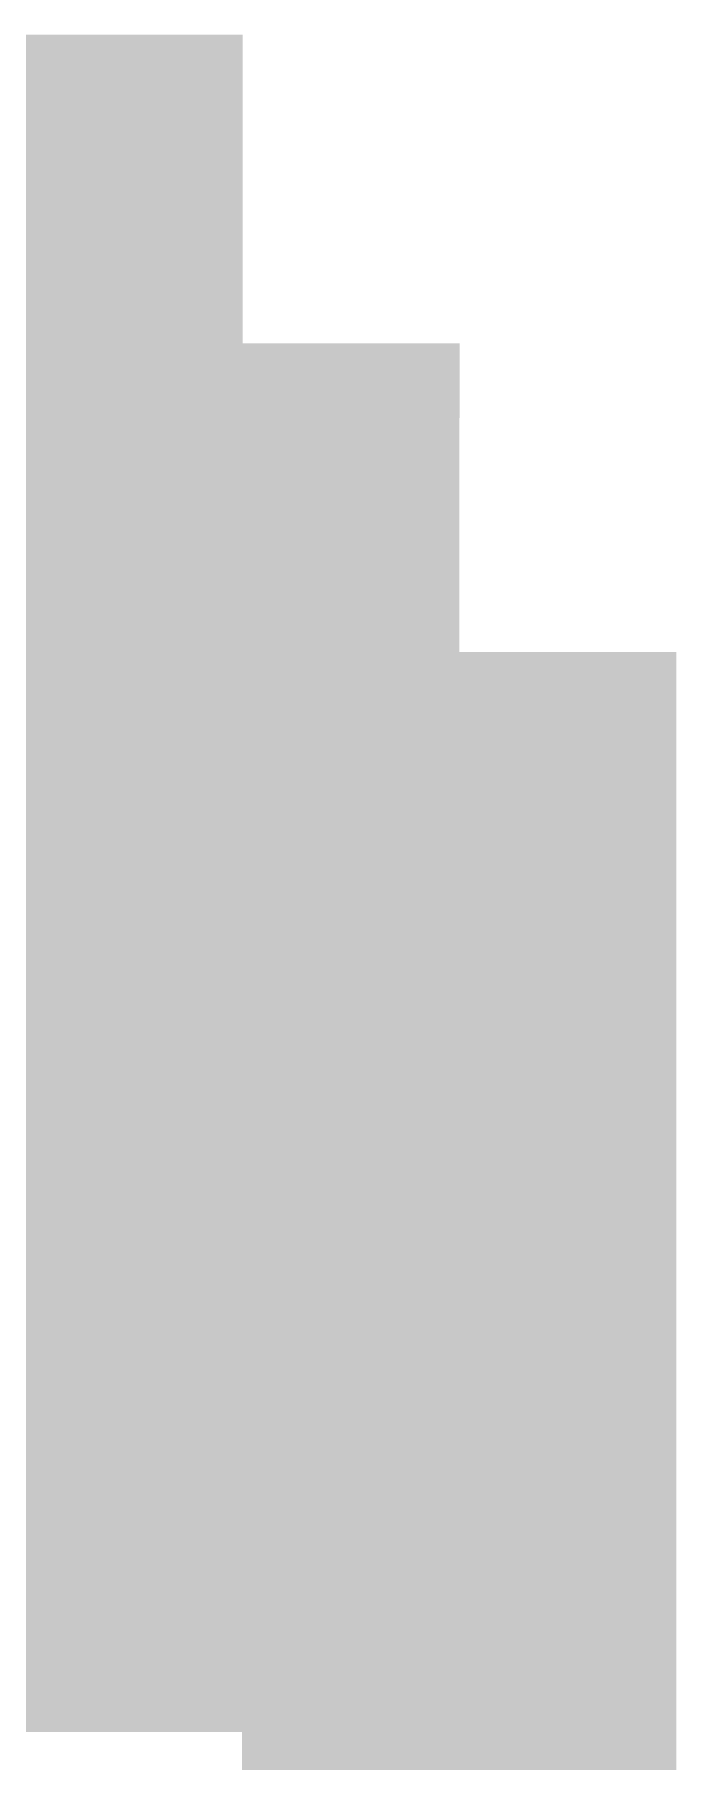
# Model space of a CAD drawing. Header units: inches. Extents: x 267136 to 306747, y 5028981 to 5062930.
# Drawn here: x 301891 to 303335, y 5039943 to 5043829 of the extents above; entities that cross this region are included whole.
import ezdxf

# ---------------------------------------------------------------- set-up
doc = ezdxf.new("R2010")
doc.units = ezdxf.units.IN
doc.header["$MEASUREMENT"] = 0

msp = doc.modelspace()

# ---------------------------------------------------------------- hatches: boundary and pattern name
for points in [[(302359.156, 5043481.969), (302326.611, 5043481.982), (302196.433, 5043482.034), (302001.166, 5043482.118), (301936.077, 5043482.148), (301870.987, 5043482.178), (301871.009, 5043528.483), (301871.052, 5043621.092), (301871.096, 5043713.701), (301871.139, 5043806.31), (301871.149, 5043829.463), (302001.321, 5043829.403), (302066.406, 5043829.375), (302131.492, 5043829.346), (302196.577, 5043829.319), (302261.663, 5043829.292), (302326.749, 5043829.266), (302359.292, 5043829.254), (302359.282, 5043806.101), (302359.174, 5043528.274), (302359.156, 5043481.969)], [(302359.021, 5043134.685), (302326.475, 5043134.697), (302261.382, 5043134.723), (302131.196, 5043134.777), (302066.104, 5043134.805), (302001.011, 5043134.834), (301870.825, 5043134.894), (301870.836, 5043158.046), (301870.922, 5043343.264), (301870.966, 5043435.873), (301870.987, 5043482.178), (301936.077, 5043482.148), (302001.166, 5043482.118), (302196.433, 5043482.034), (302326.611, 5043481.982), (302359.156, 5043481.969), (302359.138, 5043435.664), (302359.03, 5043157.837), (302359.021, 5043134.685)], [(302358.886, 5042787.4), (302326.337, 5042787.413), (302261.241, 5042787.439), (302196.145, 5042787.466), (302131.048, 5042787.493), (302065.952, 5042787.521), (302000.855, 5042787.55), (301935.759, 5042787.579), (301870.663, 5042787.609), (301870.706, 5042880.218), (301870.75, 5042972.828), (301870.792, 5043065.437), (301870.825, 5043134.894), (302001.011, 5043134.834), (302066.104, 5043134.805), (302131.196, 5043134.777), (302261.382, 5043134.723), (302326.475, 5043134.697), (302359.021, 5043134.685), (302358.994, 5043065.228), (302358.958, 5042972.619), (302358.922, 5042880.009), (302358.886, 5042787.4)], [(302847.108, 5042787.229), (302782.012, 5042787.25), (302716.916, 5042787.271), (302651.819, 5042787.293), (302521.627, 5042787.339), (302456.53, 5042787.363), (302391.434, 5042787.388), (302358.886, 5042787.4), (302358.922, 5042880.009), (302358.958, 5042972.619), (302358.994, 5043065.228), (302359.021, 5043134.685), (302391.567, 5043134.672), (302456.66, 5043134.647), (302521.753, 5043134.623), (302586.846, 5043134.6), (302651.938, 5043134.577), (302717.031, 5043134.555), (302847.217, 5043134.513), (302847.195, 5043065.057), (302847.167, 5042972.448), (302847.138, 5042879.838), (302847.108, 5042787.229)], [(302358.75, 5042440.116), (302326.201, 5042440.129), (302261.101, 5042440.155), (302196, 5042440.182), (302130.901, 5042440.209), (302065.801, 5042440.237), (301935.601, 5042440.295), (301870.501, 5042440.325), (301870.533, 5042509.782), (301870.577, 5042602.391), (301870.663, 5042787.609), (301935.759, 5042787.579), (302000.855, 5042787.55), (302065.952, 5042787.521), (302131.048, 5042787.493), (302196.145, 5042787.466), (302261.241, 5042787.439), (302326.337, 5042787.413), (302358.886, 5042787.4), (302358.85, 5042694.791), (302358.813, 5042602.182), (302358.778, 5042509.573), (302358.75, 5042440.116)], [(302847, 5042439.945), (302781.9, 5042439.966), (302716.8, 5042439.987), (302651.701, 5042440.009), (302586.601, 5042440.032), (302521.5, 5042440.055), (302456.4, 5042440.079), (302391.301, 5042440.104), (302358.75, 5042440.116), (302358.778, 5042509.573), (302358.813, 5042602.182), (302358.85, 5042694.791), (302358.886, 5042787.4), (302391.434, 5042787.388), (302456.53, 5042787.363), (302521.627, 5042787.339), (302651.819, 5042787.293), (302716.916, 5042787.271), (302847.108, 5042787.229), (302847.08, 5042694.62), (302847.022, 5042509.402), (302847, 5042439.945)], [(302358.616, 5042092.833), (302326.063, 5042092.845), (302260.96, 5042092.871), (302195.856, 5042092.898), (302130.753, 5042092.925), (302065.649, 5042092.953), (302000.546, 5042092.982), (301935.442, 5042093.011), (301870.338, 5042093.042), (301870.36, 5042139.346), (301870.403, 5042231.955), (301870.447, 5042324.564), (301870.49, 5042417.173), (301870.501, 5042440.325), (301935.601, 5042440.295), (302065.801, 5042440.237), (302130.901, 5042440.209), (302196, 5042440.182), (302261.101, 5042440.155), (302326.201, 5042440.129), (302358.75, 5042440.116), (302358.742, 5042416.964), (302358.706, 5042324.355), (302358.669, 5042231.746), (302358.633, 5042139.137), (302358.616, 5042092.833)], [(302846.893, 5042092.662), (302781.789, 5042092.682), (302716.685, 5042092.703), (302651.582, 5042092.725), (302586.478, 5042092.748), (302521.375, 5042092.771), (302456.271, 5042092.795), (302391.167, 5042092.82), (302358.616, 5042092.833), (302358.633, 5042139.137), (302358.669, 5042231.746), (302358.706, 5042324.355), (302358.742, 5042416.964), (302358.75, 5042440.116), (302391.301, 5042440.104), (302456.4, 5042440.079), (302521.5, 5042440.055), (302586.601, 5042440.032), (302651.701, 5042440.009), (302716.8, 5042439.987), (302847, 5042439.945), (302846.993, 5042416.793), (302846.964, 5042324.184), (302846.936, 5042231.575), (302846.907, 5042138.966), (302846.893, 5042092.662)], [(303335.169, 5042092.528), (303302.618, 5042092.536), (303172.41, 5042092.568), (303107.307, 5042092.586), (303042.203, 5042092.604), (302977.1, 5042092.622), (302911.996, 5042092.642), (302846.893, 5042092.662), (302846.907, 5042138.966), (302846.936, 5042231.575), (302846.964, 5042324.184), (302846.993, 5042416.793), (302847, 5042439.945), (302912.101, 5042439.925), (302977.201, 5042439.906), (303042.3, 5042439.888), (303107.4, 5042439.87), (303172.5, 5042439.853), (303237.601, 5042439.836), (303302.7, 5042439.82), (303335.25, 5042439.812), (303335.245, 5042416.66), (303335.223, 5042324.051), (303335.202, 5042231.442), (303335.18, 5042138.833), (303335.169, 5042092.528)], [(302358.48, 5041745.549), (302325.927, 5041745.562), (302260.819, 5041745.587), (302195.712, 5041745.614), (302130.605, 5041745.642), (302065.498, 5041745.669), (302000.391, 5041745.698), (301935.284, 5041745.728), (301870.176, 5041745.758), (301870.187, 5041768.91), (301870.23, 5041861.519), (301870.274, 5041954.128), (301870.317, 5042046.737), (301870.338, 5042093.042), (301935.442, 5042093.011), (302000.546, 5042092.982), (302065.649, 5042092.953), (302130.753, 5042092.925), (302195.856, 5042092.898), (302260.96, 5042092.871), (302326.063, 5042092.845), (302358.616, 5042092.833), (302358.598, 5042046.528), (302358.562, 5041953.919), (302358.525, 5041861.31), (302358.489, 5041768.701), (302358.48, 5041745.549)], [(302846.784, 5041745.378), (302781.677, 5041745.398), (302716.57, 5041745.419), (302651.463, 5041745.441), (302586.355, 5041745.464), (302521.249, 5041745.487), (302456.141, 5041745.512), (302391.034, 5041745.536), (302358.48, 5041745.549), (302358.489, 5041768.701), (302358.525, 5041861.31), (302358.562, 5041953.919), (302358.598, 5042046.528), (302358.616, 5042092.833), (302391.167, 5042092.82), (302456.271, 5042092.795), (302521.375, 5042092.771), (302586.478, 5042092.748), (302651.582, 5042092.725), (302716.685, 5042092.703), (302781.789, 5042092.682), (302846.893, 5042092.662), (302846.878, 5042046.357), (302846.82, 5041861.139), (302846.792, 5041768.53), (302846.784, 5041745.378)], [(303335.088, 5041745.245), (303302.535, 5041745.252), (303237.427, 5041745.269), (303172.32, 5041745.285), (303107.213, 5041745.302), (302976.999, 5041745.338), (302911.892, 5041745.358), (302846.784, 5041745.378), (302846.792, 5041768.53), (302846.82, 5041861.139), (302846.878, 5042046.357), (302846.893, 5042092.662), (302911.996, 5042092.642), (302977.1, 5042092.622), (303042.203, 5042092.604), (303107.307, 5042092.586), (303172.41, 5042092.568), (303302.618, 5042092.536), (303335.169, 5042092.528), (303335.159, 5042046.224), (303335.115, 5041861.006), (303335.094, 5041768.397), (303335.088, 5041745.245)], [(302358.345, 5041398.265), (302325.79, 5041398.278), (302260.679, 5041398.304), (302195.568, 5041398.331), (302130.458, 5041398.358), (302065.347, 5041398.386), (301935.125, 5041398.444), (301870.014, 5041398.474), (301870.058, 5041491.083), (301870.144, 5041676.301), (301870.176, 5041745.758), (301935.284, 5041745.728), (302000.391, 5041745.698), (302065.498, 5041745.669), (302130.605, 5041745.642), (302195.712, 5041745.614), (302260.819, 5041745.587), (302325.927, 5041745.562), (302358.48, 5041745.549), (302358.453, 5041676.092), (302358.345, 5041398.265)], [(302846.676, 5041398.094), (302781.565, 5041398.115), (302716.455, 5041398.136), (302651.344, 5041398.158), (302521.122, 5041398.204), (302456.011, 5041398.228), (302390.9, 5041398.253), (302358.345, 5041398.265), (302358.453, 5041676.092), (302358.48, 5041745.549), (302391.034, 5041745.536), (302456.141, 5041745.512), (302521.249, 5041745.487), (302586.355, 5041745.464), (302651.463, 5041745.441), (302716.57, 5041745.419), (302781.677, 5041745.398), (302846.784, 5041745.378), (302846.763, 5041675.921), (302846.676, 5041398.094)], [(303335.007, 5041397.961), (303302.452, 5041397.969), (303172.23, 5041398.001), (303107.119, 5041398.019), (303042.009, 5041398.037), (302976.898, 5041398.055), (302911.787, 5041398.074), (302846.676, 5041398.094), (302846.763, 5041675.921), (302846.784, 5041745.378), (302911.892, 5041745.358), (302976.999, 5041745.338), (303107.213, 5041745.302), (303172.32, 5041745.285), (303237.427, 5041745.269), (303302.535, 5041745.252), (303335.088, 5041745.245), (303335.072, 5041675.788), (303335.05, 5041583.179), (303335.029, 5041490.57), (303335.007, 5041397.961)], [(302358.21, 5041050.982), (302325.653, 5041050.995), (302260.539, 5041051.021), (302195.424, 5041051.047), (302130.31, 5041051.075), (302065.195, 5041051.103), (302000.081, 5041051.131), (301934.966, 5041051.161), (301869.852, 5041051.191), (301869.885, 5041120.647), (301869.971, 5041305.865), (301870.014, 5041398.474), (301935.125, 5041398.444), (302065.347, 5041398.386), (302130.458, 5041398.358), (302195.568, 5041398.331), (302260.679, 5041398.304), (302325.79, 5041398.278), (302358.345, 5041398.265), (302358.237, 5041120.438), (302358.21, 5041050.982)], [(302846.568, 5041050.811), (302781.454, 5041050.832), (302716.339, 5041050.853), (302651.225, 5041050.875), (302586.11, 5041050.897), (302455.882, 5041050.945), (302390.767, 5041050.969), (302358.21, 5041050.982), (302358.237, 5041120.438), (302358.345, 5041398.265), (302390.9, 5041398.253), (302456.011, 5041398.228), (302521.122, 5041398.204), (302651.344, 5041398.158), (302716.455, 5041398.136), (302781.565, 5041398.115), (302846.676, 5041398.094), (302846.647, 5041305.485), (302846.619, 5041212.876), (302846.59, 5041120.268), (302846.568, 5041050.811)], [(303334.926, 5041050.678), (303302.369, 5041050.686), (303237.254, 5041050.702), (303172.14, 5041050.718), (303107.026, 5041050.735), (303041.911, 5041050.753), (302911.683, 5041050.791), (302846.568, 5041050.811), (302846.59, 5041120.268), (302846.619, 5041212.876), (302846.647, 5041305.485), (302846.676, 5041398.094), (302911.787, 5041398.074), (302976.898, 5041398.055), (303042.009, 5041398.037), (303107.119, 5041398.019), (303172.23, 5041398.001), (303302.452, 5041397.969), (303335.007, 5041397.961), (303334.985, 5041305.353), (303334.964, 5041212.744), (303334.942, 5041120.135), (303334.926, 5041050.678)], [(302358.075, 5040703.699), (302325.516, 5040703.712), (302195.28, 5040703.764), (302065.044, 5040703.82), (301934.808, 5040703.878), (301869.69, 5040703.908), (301869.711, 5040750.212), (301869.755, 5040842.821), (301869.841, 5041028.039), (301869.852, 5041051.191), (301934.966, 5041051.161), (302000.081, 5041051.131), (302065.195, 5041051.103), (302130.31, 5041051.075), (302195.424, 5041051.047), (302260.539, 5041051.021), (302358.21, 5041050.982), (302358.201, 5041027.83), (302358.093, 5040750.003), (302358.075, 5040703.699)], [(302846.46, 5040703.528), (302781.342, 5040703.548), (302585.988, 5040703.614), (302455.752, 5040703.662), (302390.634, 5040703.687), (302358.075, 5040703.699), (302358.093, 5040750.003), (302358.201, 5041027.83), (302358.21, 5041050.982), (302390.767, 5041050.969), (302455.882, 5041050.945), (302586.11, 5041050.897), (302651.225, 5041050.875), (302716.339, 5041050.853), (302781.454, 5041050.832), (302846.568, 5041050.811), (302846.561, 5041027.659), (302846.503, 5040842.441), (302846.475, 5040749.833), (302846.46, 5040703.528)], [(303334.845, 5040703.395), (303302.286, 5040703.403), (303237.168, 5040703.418), (303106.932, 5040703.452), (303041.814, 5040703.47), (302911.578, 5040703.508), (302846.46, 5040703.528), (302846.475, 5040749.833), (302846.503, 5040842.441), (302846.561, 5041027.659), (302846.568, 5041050.811), (302911.683, 5041050.791), (303041.911, 5041050.753), (303107.026, 5041050.735), (303172.14, 5041050.718), (303237.254, 5041050.702), (303302.369, 5041050.686), (303334.926, 5041050.678), (303334.92, 5041027.526), (303334.899, 5040934.917), (303334.877, 5040842.308), (303334.856, 5040749.699), (303334.845, 5040703.395)], [(302357.94, 5040356.416), (302325.379, 5040356.429), (302260.257, 5040356.455), (302195.136, 5040356.481), (302130.014, 5040356.509), (302064.893, 5040356.537), (301999.771, 5040356.565), (301934.649, 5040356.595), (301869.528, 5040356.625), (301869.539, 5040379.777), (301869.625, 5040564.995), (301869.668, 5040657.604), (301869.69, 5040703.908), (301934.808, 5040703.878), (302065.044, 5040703.82), (302195.28, 5040703.764), (302358.075, 5040703.699), (302358.057, 5040657.395), (302357.949, 5040379.568), (302357.94, 5040356.416)], [(302846.352, 5040356.245), (302781.23, 5040356.266), (302716.109, 5040356.287), (302650.987, 5040356.309), (302585.865, 5040356.332), (302520.744, 5040356.355), (302390.5, 5040356.403), (302357.94, 5040356.416), (302357.949, 5040379.568), (302358.057, 5040657.395), (302358.075, 5040703.699), (302390.634, 5040703.687), (302455.752, 5040703.662), (302585.988, 5040703.614), (302781.342, 5040703.548), (302846.46, 5040703.528), (302846.446, 5040657.224), (302846.359, 5040379.397), (302846.352, 5040356.245)], [(303334.764, 5040356.112), (303302.203, 5040356.12), (303237.082, 5040356.136), (303171.96, 5040356.152), (303106.838, 5040356.169), (303041.717, 5040356.187), (302976.595, 5040356.206), (302911.474, 5040356.225), (302846.352, 5040356.245), (302846.359, 5040379.397), (302846.446, 5040657.224), (302846.46, 5040703.528), (302911.578, 5040703.508), (303041.814, 5040703.47), (303106.932, 5040703.452), (303237.168, 5040703.418), (303302.286, 5040703.403), (303334.845, 5040703.395), (303334.834, 5040657.09), (303334.812, 5040564.482), (303334.77, 5040379.264), (303334.764, 5040356.112)], [(302357.805, 5040009.133), (302325.242, 5040009.146), (302260.117, 5040009.172), (302129.867, 5040009.226), (302064.741, 5040009.254), (301934.491, 5040009.312), (301869.366, 5040009.342), (301869.452, 5040194.56), (301869.496, 5040287.168), (301869.528, 5040356.625), (301934.649, 5040356.595), (301999.771, 5040356.565), (302064.893, 5040356.537), (302130.014, 5040356.509), (302195.136, 5040356.481), (302260.257, 5040356.455), (302325.379, 5040356.429), (302357.94, 5040356.416), (302357.913, 5040286.959), (302357.877, 5040194.351), (302357.805, 5040009.133)], [(302846.244, 5040008.962), (302781.119, 5040008.983), (302715.993, 5040009.004), (302650.868, 5040009.026), (302520.618, 5040009.072), (302455.493, 5040009.096), (302390.367, 5040009.121), (302357.805, 5040009.133), (302357.877, 5040194.351), (302357.913, 5040286.959), (302357.94, 5040356.416), (302390.5, 5040356.403), (302520.744, 5040356.355), (302585.865, 5040356.332), (302650.987, 5040356.309), (302716.109, 5040356.287), (302781.23, 5040356.266), (302846.352, 5040356.245), (302846.33, 5040286.789), (302846.272, 5040101.571), (302846.244, 5040008.962)], [(303334.683, 5040008.829), (303302.12, 5040008.837), (303236.995, 5040008.853), (303106.745, 5040008.887), (303041.62, 5040008.905), (302976.494, 5040008.923), (302911.369, 5040008.942), (302846.244, 5040008.962), (302846.272, 5040101.571), (302846.33, 5040286.789), (302846.352, 5040356.245), (302911.474, 5040356.225), (302976.595, 5040356.206), (303041.717, 5040356.187), (303106.838, 5040356.169), (303171.96, 5040356.152), (303237.082, 5040356.136), (303302.203, 5040356.12), (303334.764, 5040356.112), (303334.748, 5040286.655), (303334.726, 5040194.047), (303334.705, 5040101.438), (303334.683, 5040008.829)], [(302846.136, 5039661.68), (302781.007, 5039661.7), (302715.878, 5039661.722), (302650.75, 5039661.744), (302585.621, 5039661.766), (302520.492, 5039661.79), (302455.363, 5039661.813), (302390.234, 5039661.838), (302357.669, 5039661.851), (302357.697, 5039731.307), (302357.769, 5039916.525), (302357.805, 5040009.133), (302390.367, 5040009.121), (302455.493, 5040009.096), (302520.618, 5040009.072), (302650.868, 5040009.026), (302715.993, 5040009.004), (302781.119, 5040008.983), (302846.244, 5040008.962), (302846.215, 5039916.354), (302846.157, 5039731.136), (302846.136, 5039661.68)], [(303334.602, 5039661.547), (303302.038, 5039661.555), (303236.909, 5039661.57), (303106.651, 5039661.604), (303041.522, 5039661.622), (302976.394, 5039661.641), (302911.265, 5039661.66), (302846.136, 5039661.68), (302846.157, 5039731.136), (302846.215, 5039916.354), (302846.244, 5040008.962), (302911.369, 5040008.942), (302976.494, 5040008.923), (303041.62, 5040008.905), (303106.745, 5040008.887), (303236.995, 5040008.853), (303302.12, 5040008.837), (303334.683, 5040008.829), (303334.661, 5039916.221), (303334.64, 5039823.612), (303334.618, 5039731.003), (303334.602, 5039661.547)]]:
    msp.add_hatch(color=256).paths.add_polyline_path(points, flags=0)

doc.saveas('drawing.dxf')
